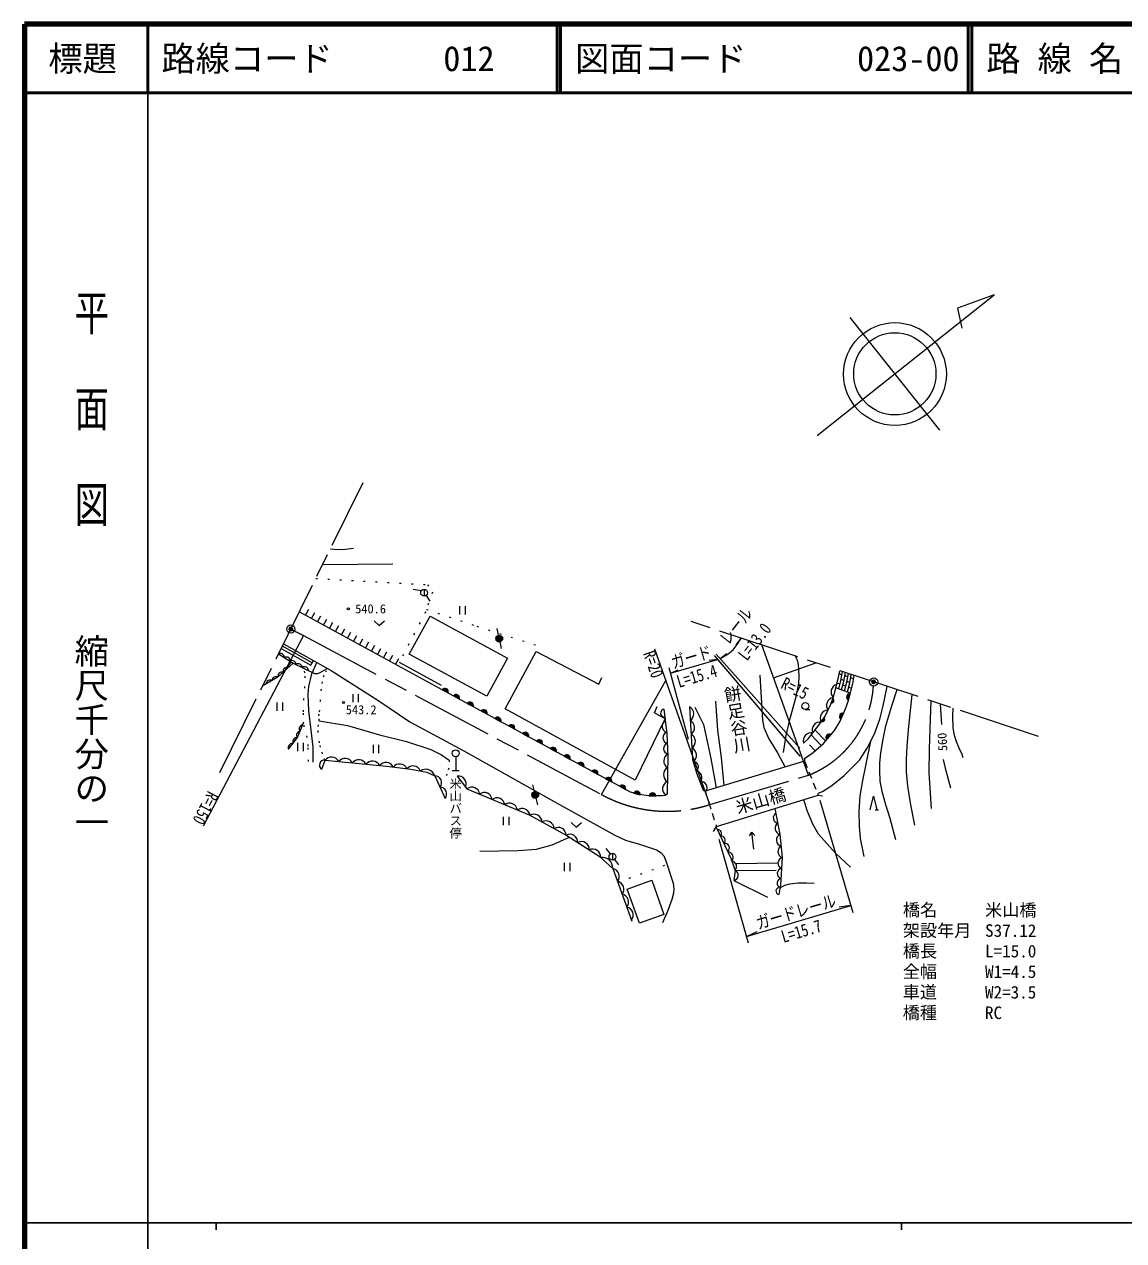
# Model space of a CAD drawing. Units: millimetres, scale not verified. Extents: x 40000 to 680000, y 20000 to 380000.
# Drawn here: x 40000 to 200427, y 202409 to 380000 of the extents above; entities that cross this region are included whole.
import ezdxf
from ezdxf.enums import TextEntityAlignment as Align

# ---------------------------------------------------------------- set-up
doc = ezdxf.new("R2010")
doc.units = ezdxf.units.MM
doc.header["$LTSCALE"] = 1000
doc.header["$PDMODE"] = 32
doc.header["$PDSIZE"] = 500
for name, pattern in [('CHAIN', [18.5, 12, -1.5, 3.5, -1.5]), ('DASHED', [7.5, 6, -1.5]), ('DOTTED', [1.75, 0.25, -1.5])]:
    doc.linetypes.add(name, pattern=pattern)
for name, color, linetype, lineweight in [('M-BGD', 7, 'Continuous', 13), ('M-BMK', 2, 'CHAIN', 13), ('M-BMK-SRVR', 3, 'Continuous', 13), ('M-STR-HTXT', 7, 'Continuous', 13), ('M-STR-STR1', 1, 'Continuous', 13), ('M-TTL', 2, 'Continuous', 140), ('M-TTL-BAND', 7, 'Continuous', 25), ('M-TTL-LINE', 7, 'Continuous', 50)]:
    doc.layers.add(name, color=color, linetype=linetype, lineweight=lineweight)
for name, color, linetype in [('M-BMK-HTXT', 7, 'Continuous'), ('M-OTRS', 6, 'Continuous'), ('M-TTL-TXT', 7, 'Continuous')]:
    doc.layers.add(name, color=color, linetype=linetype)
doc.styles.add('@ＭＳ ゴシック', font='')
doc.styles.add('ＭＳ ゴシック', font='')
doc.styles.get('@ＭＳ ゴシック').set_extended_font_data('@MS Gothic')
doc.styles.get('ＭＳ ゴシック').set_extended_font_data('MS Gothic')

msp = doc.modelspace()

# ---------------------------------------------------------------- hatches: boundary and pattern name
at = {"layer": 'M-BGD'}
for points in [[(109203, 290813, -1), (109396, 289831, -0.41421), (108809, 290225, -0.41421)], [(100970, 282854, -0.82183), (101840, 282380)], [(102616, 281957, -0.82183), (103486, 281483)], [(104636, 280857, -0.82183), (105506, 280383)], [(157779, 280939), (157992, 281528, -0.84072)], [(160280, 281333, -0.82183), (160520, 282295)], [(106656, 279756, -0.82183), (107526, 279282)], [(108675, 278656, -0.82183), (109545, 278182)], [(159166, 278497, -0.82183), (159552, 279409)], [(110695, 277556, -0.82183), (111565, 277082)], [(156721, 278757), (156360, 278245, 0.84072)], [(112715, 276455, -0.82183), (113585, 275981)], [(114735, 275355, -0.82183), (115605, 274881)], [(157094, 275576, -0.82183), (157741, 276326)], [(116754, 274255, -0.82183), (117624, 273781)], [(118774, 273155, -0.82183), (119644, 272681)], [(120794, 272054, -0.82183), (121664, 271580)], [(122814, 270954, -0.82183), (123684, 270480)], [(124833, 269854, -0.82183), (125703, 269380)], [(126853, 268753, -0.82183), (127723, 268279)], [(114441, 267981, -1), (114667, 267007, -0.41421), (114067, 267381, -0.41421)], [(128915, 267760, -0.82183), (129874, 267509)], [(131177, 267378, -0.82183), (132168, 267371)]]:
    msp.add_hatch(color=256, dxfattribs=at).paths.add_polyline_path(points)

# ---------------------------------------------------------------- linework, layer by layer
for p, q in [((83536, 301141), (93798, 301215)), ((97936, 297308), (96758, 297479)), ((98341, 297515), (98341, 296515)), ((98626, 296604), (99196, 295783)), ((103512, 295033), (103512, 293833)), ((104312, 295033), (104312, 293833)), ((100970, 282854), (80119, 294213)), ((81014, 293725), (81493, 294603)), ((81893, 293247), (82371, 294125)), ((82771, 292768), (83249, 293646)), ((83649, 292290), (84127, 293168)), ((84527, 291811), (85005, 292689)), ((85405, 291333), (85884, 292211)), ((86283, 290855), (86762, 291733)), ((87161, 290376), (87640, 291254)), ((109203, 290813), (109010, 291794)), ((88040, 289898), (88518, 290776)), ((88918, 289419), (89396, 290298)), ((89796, 288941), (90274, 289819)), ((109396, 289831), (109589, 288850)), ((77492, 288888), (81806, 286454)), ((81990, 286781), (77658, 289225)), ((90674, 288463), (91152, 289341)), ((91552, 287984), (92031, 288862)), ((92430, 287506), (92909, 288384)), ((93308, 287027), (93787, 287906)), ((114673, 288439), (123835, 283683)), ((81806, 286454), (82175, 287108)), ((94187, 286549), (94665, 287427)), ((94714, 286853), (100821, 283526)), ((123835, 283683), (124269, 284619)), ((159315, 285035), (158912, 285178)), ((159606, 284188), (159181, 284340)), ((160165, 284732), (159740, 284884)), ((161015, 284429), (160590, 284581)), ((100970, 282854), (101840, 282380)), ((160539, 282369), (158439, 283118)), ((159021, 283653), (158610, 283800)), ((159866, 283353), (159443, 283503)), ((160456, 283885), (160031, 284037)), ((160710, 283052), (160288, 283202)), ((76866, 280962), (76866, 279762)), ((77666, 280962), (77666, 279762)), ((87922, 282218), (87922, 281018)), ((88722, 282218), (88722, 281018)), ((102616, 281957), (103486, 281483)), ((104636, 280857), (105506, 280383)), ((157992, 281528), (157779, 280939)), ((160280, 281333), (160520, 282295)), ((173634, 280783), (173828, 277778)), ((106656, 279756), (107526, 279282)), ((131939, 279476), (132328, 280385)), ((153962, 279962), (154628, 279962)), ((159166, 278497), (159552, 279409)), ((108675, 278656), (109545, 278182)), ((110695, 277556), (111565, 277082)), ((156721, 278757), (156360, 278245)), ((112715, 276455), (113585, 275981)), ((114735, 275355), (115605, 274881)), ((156288, 274730), (154817, 276240)), ((156938, 275395), (155389, 276960)), ((157094, 275576), (157741, 276326)), ((79881, 275079), (79881, 273879)), ((80681, 275079), (80681, 273879)), ((90887, 274808), (90887, 273608)), ((91687, 274808), (91687, 273608)), ((116754, 274255), (117624, 273781)), ((155401, 273945), (154568, 274790)), ((102945, 273065), (102945, 271065)), ((118774, 273155), (119644, 272681)), ((120794, 272054), (121664, 271580)), ((102445, 271065), (103445, 271065)), ((122814, 270954), (123684, 270480)), ((114441, 267981), (114216, 268956)), ((124833, 269854), (125703, 269380)), ((126853, 268753), (127723, 268279)), ((114667, 267007), (114892, 266033)), ((128915, 267760), (129874, 267509)), ((131177, 267378), (132168, 267371)), ((164173, 265302), (164673, 265302)), ((109888, 264272), (109888, 263072)), ((110688, 264272), (110688, 263072)), ((145849, 261494), (146162, 262035)), ((146162, 262035), (146594, 261583)), ((146459, 259552), (146162, 262035)), ((125528, 258869), (124927, 259668)), ((118788, 257563), (118788, 256363)), ((119588, 257563), (119588, 256363)), ((125828, 258969), (125828, 257969)), ((126129, 258070), (126729, 257270)), ((143816, 257468), (149980, 257573)), ((143553, 255008), (148437, 252576))]:
    msp.add_line(p, q, dxfattribs=at)
at = {"layer": 'M-BGD', "linetype": 'DASHED'}
msp.add_line((143716, 256463), (150081, 256522), dxfattribs=at)
at = {"layer": 'M-BGD'}
for points in [[(84658, 303416), (85793, 303311), (86870, 303372), (88040, 303495)], [(91050, 292913), (91800, 292213), (92550, 292913)], [(77825, 289562), (84783, 285636), (91722, 281209), (96266, 278176), (104153, 273904), (118075, 266090), (126183, 261605), (127742, 260905), (129897, 260232), (131368, 259764), (132267, 259464), (132928, 259056), (133311, 258580), (133616, 257883), (134699, 254597), (134785, 253725), (134733, 253150), (134479, 252222), (133927, 250596), (133146, 248834)], [(77093, 288078), (79238, 286749), (82366, 285239), (82844, 285223), (83162, 285363), (84202, 285964)], [(131939, 279476), (133498, 278667), (129158, 269659), (110148, 280064), (114673, 288439)], [(152546, 287752), (152838, 286999), (152920, 286530), (152984, 285781), (153022, 284782), (152958, 283779), (152550, 281611), (151591, 278277), (151151, 276146), (150745, 273694)], [(79238, 286749), (76896, 284612), (74785, 283399)], [(147356, 284968), (147736, 278403), (147908, 277342), (148659, 275678), (149920, 273637), (151009, 271563)], [(153709, 275063), (154423, 275743), (155963, 277682), (156877, 278978), (157707, 280739), (158155, 281981), (158773, 284450), (158997, 285620)], [(153866, 272788), (155101, 273679), (156611, 275017), (158224, 276886), (159064, 278258), (159819, 280041), (160267, 281283), (160885, 283752), (161109, 284922)], [(158851, 282971), (159142, 284137), (159401, 285487)], [(159273, 282821), (159578, 284041), (159828, 285346)], [(159695, 282670), (160014, 283945), (160255, 285204)], [(160117, 282520), (160449, 283849), (160682, 285063)], [(133347, 280033), (133747, 276411), (133903, 273145), (133787, 267714), (133704, 267535), (133503, 267410), (133071, 267365), (131073, 267379), (129779, 267533), (128454, 267881), (100970, 282854)], [(155826, 267724), (156475, 268007), (157823, 268872), (159637, 270319), (161884, 272582), (163019, 274301), (164051, 276397), (164852, 278531), (165334, 280478), (165925, 283331)], [(167198, 260920), (166374, 264058), (165723, 266040), (165247, 267773), (164898, 269501), (164834, 271086), (164850, 272164), (164993, 273597), (165263, 275373), (165739, 277581), (166612, 280514), (167351, 282859)], [(140878, 281195), (141171, 276924), (141679, 272937), (142070, 268871)], [(169975, 263074), (169379, 266066), (168941, 268775), (168752, 270881), (168752, 272667), (168846, 274614), (169097, 277480), (169587, 282121)], [(172391, 265515), (172057, 270712), (172115, 274186), (172253, 278565), (172330, 281214)], [(137070, 280349), (137507, 272678), (138080, 270697), (139087, 268174), (139474, 267988)], [(137830, 280310), (139108, 277768), (139612, 275553), (140204, 272827), (140981, 268543)], [(175508, 280164), (175435, 278973), (175520, 277270), (175654, 276402), (175934, 275441), (176396, 274383), (176810, 273456), (176968, 272945)], [(78546, 274188), (79852, 275872), (80801, 278185)], [(162548, 258508), (162044, 261135), (161864, 262951), (161828, 265074), (161990, 267376), (162368, 269589), (162873, 271991), (163535, 275349)], [(83393, 271252), (83879, 272546), (92864, 271666), (96379, 271243), (98729, 270800), (99913, 270271), (101395, 266986)], [(174108, 272666), (174388, 271410), (175155, 268503)], [(103179, 270245), (104591, 268402), (113659, 264567), (119146, 261589), (123883, 258547), (125860, 256738), (128651, 249045)], [(160576, 256930), (158365, 258976), (155918, 261784), (155058, 263238), (154223, 265235), (153735, 266813)], [(163423, 265302), (163923, 267302), (164423, 265302)], [(149516, 265508), (150270, 261720), (150593, 258337), (150356, 254308), (150097, 252929)], [(119790, 263467), (120540, 262767), (121290, 263467)], [(140969, 262806), (143091, 258251), (143716, 256463), (143553, 255008)], [(150288, 253945), (150993, 254291), (151690, 254488), (152861, 254672), (154151, 254672), (155256, 254620)]]:
    msp.add_lwpolyline(points, dxfattribs=at)
at = {"layer": 'M-BGD', "linetype": 'DOTTED'}
for points in [[(82523, 299088), (98843, 298182), (99563, 297103), (98551, 294203), (94714, 286853)], [(98681, 294578), (106025, 292130), (115015, 289248)], [(81450, 272385), (81424, 274617), (81291, 275877), (80830, 277447), (80745, 279613), (80764, 281336), (80943, 283060), (81005, 284567), (80917, 285298), (80802, 285994)], [(83879, 272546), (83523, 273473), (83231, 274443), (83066, 275085), (82857, 276627), (82870, 277472), (83028, 278328), (82984, 279040), (83079, 279598), (83209, 281146), (83300, 282699), (83474, 283734), (83646, 284739), (84009, 285440), (84202, 285964)], [(101988, 272564), (101926, 271386), (101688, 270539), (100887, 269168)], [(126542, 254857), (128293, 255334), (133794, 257342)]]:
    msp.add_lwpolyline(points, dxfattribs=at)
at = {"layer": 'M-BGD'}
for points in [[(99207, 293597), (110528, 287452), (107476, 281895), (96182, 288024)], [(127966, 253739), (131561, 255026), (133346, 250037), (129752, 248750)]]:
    msp.add_lwpolyline(points, close=True, dxfattribs=at)
at = {"layer": 'M-BGD', "linetype": 'DASHED'}
for points in [[(82147, 272252), (82162, 274475), (81835, 276936), (81494, 279784), (81437, 282172), (81521, 283312), (81934, 285166), (82671, 286827)], [(83028, 278328), (87163, 277610), (91820, 276281), (95794, 275276), (99298, 274127), (100870, 273321), (101988, 272564)], [(106470, 259281), (112061, 259381), (114756, 259585), (117036, 260222), (119533, 261340)]]:
    msp.add_lwpolyline(points, dxfattribs=at)
at = {"layer": 'M-BGD'}
for centre, radius in [((98341, 297015), 500), ((87284, 294663), 150), ((109300, 290322), 500), ((86563, 280988), 150), ((153962, 280462), 500), ((102945, 273565), 500), ((114554, 267494), 500), ((125828, 258469), 500)]:
    msp.add_circle(centre, radius, dxfattribs=at)
for centre, radius, start, end in [((77363, 287565), 580, 358.70992, 117.73954), ((78328, 285521), 580, 72.87509, 191.90471), ((78213, 287038), 580, 358.70992, 117.73954), ((79067, 286195), 580, 72.87509, 191.90471), ((79087, 286528), 580, 1.41585, 120.44547), ((79989, 286060), 580, 4.71323, 123.74285), ((80890, 285625), 580, 4.71323, 123.74285), ((75869, 283682), 580, 60.36454, 179.39416), ((76736, 284181), 580, 60.36454, 179.39416), ((77590, 284847), 580, 72.87509, 191.90471), ((101358, 282531), 505, 342.59064, 140.24883), ((158880, 282514), 1160, 105.57311, 224.60273), ((103004, 281634), 505, 342.59064, 140.24883), ((105024, 280534), 505, 342.59064, 140.24883), ((158215, 280550), 1160, 97.99677, 217.02639), ((157834, 281252), 318, 260.04878, 60.26652), ((160495, 281790), 505, 87.12781, 244.786), ((107044, 279433), 505, 342.59064, 140.24883), ((109064, 278333), 505, 342.59064, 140.24883), ((133451, 279432), 609, 99.84092, 272.76845), ((136539, 279318), 1160, 303.7437, 62.77332), ((157290, 278691), 1160, 90.10479, 209.16653), ((159449, 278915), 505, 78.22851, 235.8867), ((80694, 277148), 580, 98.16865, 217.19828), ((111083, 277233), 505, 342.59064, 140.24883), ((133916, 277501), 860, 115.8836, 256.72577), ((136653, 277321), 1160, 303.7437, 62.77332), ((156132, 276974), 1160, 82.80993, 201.83955), ((156496, 278532), 318, 244.7051, 44.92284), ((79778, 275297), 580, 82.7031, 201.73272), ((80314, 276223), 580, 98.16865, 217.19828), ((113103, 276132), 505, 342.59064, 140.24883), ((115123, 275032), 505, 342.59064, 140.24883), ((134079, 275855), 885, 114.01929, 252.53455), ((136767, 275324), 1160, 303.7437, 62.77332), ((154818, 275407), 1160, 78.18501, 197.21463), ((157491, 275887), 505, 60.38277, 218.04096), ((79085, 274402), 580, 82.7031, 201.73272), ((117143, 273932), 505, 342.59064, 140.24883), ((134091, 274247), 813, 109.95658, 255.44348), ((136924, 273306), 1160, 306.13251, 65.16213), ((83759, 271853), 704, 80.229, 238.63911), ((84817, 271863), 1160, 24.89365, 143.92327), ((86807, 271668), 1160, 24.89365, 143.92327), ((88798, 271473), 1160, 24.89365, 143.92327), ((90788, 271278), 1160, 24.89365, 143.92327), ((92776, 271061), 1172, 24.57691, 142.98672), ((94764, 270844), 1160, 23.6121, 142.64172), ((96716, 270559), 1163, 20.93273, 139.8314), ((119162, 272832), 505, 342.59064, 140.24883), ((121182, 271731), 505, 342.59064, 140.24883), ((134465, 272454), 1160, 119.90758, 238.9372), ((137631, 271616), 753, 299.64973, 91.73957), ((98605, 269866), 1369, 17.17891, 125.94012), ((99897, 269275), 996, 319.47127, 89.07378), ((103320, 269093), 1160, 337.94335, 96.97297), ((123202, 270631), 505, 342.59064, 140.24883), ((125222, 269531), 505, 342.59064, 140.24883), ((134433, 270447), 1160, 119.20193, 238.23155), ((138016, 270093), 868, 310.76793, 90.84411), ((100638, 267633), 996, 319.47127, 89.07378), ((105283, 267470), 1160, 7.56379, 126.59341), ((127241, 268430), 505, 342.59064, 140.24883), ((134298, 268402), 1160, 114.21926, 233.24888), ((138734, 268531), 917, 323.73177, 99.47493), ((107125, 266691), 1160, 7.56379, 126.59341), ((108967, 265912), 1160, 7.56379, 126.59341), ((129370, 267540), 505, 356.46063, 154.11882), ((131672, 267277), 505, 10.76761, 168.4258), ((110809, 265133), 1160, 7.56379, 126.59341), ((112644, 264345), 1164, 7.22188, 126.0543), ((114397, 263497), 1160, 1.98764, 121.01726), ((150037, 264138), 747, 120.25579, 262.24236), ((116154, 262543), 1160, 1.98764, 121.01726), ((150498, 262637), 946, 126.49183, 256.00633), ((117912, 261589), 1160, 1.98764, 121.01726), ((119598, 260591), 1164, 358.05165, 116.89598), ((141234, 261869), 521, 312.33228, 97.63124), ((141665, 260860), 629, 312.67089, 97.29264), ((150637, 260902), 897, 114.20016, 256.72031), ((121285, 259516), 1160, 357.78268, 116.8123), ((122940, 258408), 1172, 356.63279, 114.99269), ((142217, 259729), 681, 309.2866, 100.67693), ((150913, 259221), 940, 120.84141, 250.07905), ((124347, 256842), 1516, 356.05787, 98.99453), ((142601, 258364), 839, 319.74259, 86.76321), ((143149, 257027), 800, 315.17629, 83.36028), ((150826, 257523), 847, 105.93951, 247.32432), ((125647, 255597), 1160, 320.42863, 79.45825), ((143441, 255757), 758, 278.50424, 68.67863), ((150617, 256011), 740, 99.15777, 254.10606), ((126330, 253717), 1160, 320.42863, 79.45825), ((150573, 254601), 715, 102.82664, 246.50774), ((127012, 251837), 1160, 320.42863, 79.45825), ((150200, 253436), 517, 80.26132, 258.4886), ((127694, 249957), 1160, 320.42863, 79.45825)]:
    msp.add_arc(centre, radius, start, end, dxfattribs=at)
at = {"layer": 'M-BMK'}
for p, q in [((68545, 270749), (89444, 313119)), ((188013, 276031), (137301, 292790)), ((80730, 290767), (124219, 267554)), ((140040, 266091), (154411, 270362))]:
    msp.add_line(p, q, dxfattribs=at)
for centre, radius, start, end in [((148315, 424678), 150000, 242.42839, 243.22007), ((148940, 284329), 15000, 291.39229, 358.69892), ((133819, 285099), 20000, 241.31217, 288.12066)]:
    msp.add_arc(centre, radius, start, end, dxfattribs=at)
at = {"layer": 'M-BMK-SRVR'}
for p, q in [((155681, 319947), (181527, 340511)), ((181527, 340511), (176200, 338580)), ((176200, 338580), (176816, 335643)), ((160490, 337191), (173565, 320758))]:
    msp.add_line(p, q, dxfattribs=at)
for centre, radius in [((167054, 328942), 7500), ((167028, 328975), 6000), ((78886, 291713), 600), ((163936, 283988), 600)]:
    msp.add_circle(centre, radius, dxfattribs=at)
at = {"layer": 'M-OTRS'}
for p in [(78886, 291713), (163936, 283988)]:
    msp.add_point(p, dxfattribs=at)
at = {"layer": 'M-STR-HTXT'}
for p, q in [((80730, 290767), (66118, 262930)), ((144621, 290371), (143837, 289427)), ((140040, 266091), (131989, 288762)), ((140675, 287835), (153186, 273160)), ((140717, 287785), (153228, 273110)), ((140976, 288046), (153172, 274299)), ((141546, 287403), (142514, 288159)), ((154411, 270362), (147603, 289386)), ((134073, 286081), (136893, 275630)), ((134298, 285249), (141144, 287284)), ((141144, 287284), (139931, 287101)), ((149316, 284600), (155517, 286770)), ((124219, 267554), (133618, 284175)), ((134298, 285249), (135414, 285759)), ((156089, 266725), (160902, 250341)), ((141333, 261026), (145654, 245916)), ((145396, 246818), (160609, 251339)), ((160609, 251339), (158910, 251084)), ((145396, 246818), (146959, 247532))]:
    msp.add_line(p, q, dxfattribs=at)
msp.add_lwpolyline([(141546, 287403), (142709, 288074), (143465, 288683), (144045, 289439), (144621, 290371)], dxfattribs=at)
at = {"layer": 'M-STR-STR1'}
for p, q in [((153869, 272425), (154241, 271496)), ((154501, 270846), (154873, 269918)), ((155133, 269268), (155505, 268340)), ((139344, 268051), (139650, 267099)), ((139865, 266432), (140171, 265480)), ((155765, 267690), (155854, 267469)), ((140385, 264814), (140692, 263862)), ((140906, 263196), (141009, 262876))]:
    msp.add_line(p, q, dxfattribs=at)
for points in [[(153866, 272788), (153869, 272425), (139344, 268051), (139087, 268174)], [(140583, 262143), (141009, 262876), (155854, 267469), (156465, 267364)]]:
    msp.add_lwpolyline(points, dxfattribs=at)
at = {"layer": 'M-TTL'}
for p, q in [((40000, 380000), (40000, 20000)), ((680000, 380000), (40000, 380000))]:
    msp.add_line(p, q, dxfattribs=at)
at = {"layer": 'M-TTL-BAND'}
for p, q in [((58000, 370000), (58000, 20000)), ((40000, 205000), (579000, 205000)), ((68000, 205000), (68000, 204000)), ((168000, 205000), (168000, 204000))]:
    msp.add_line(p, q, dxfattribs=at)
at = {"layer": 'M-TTL-LINE'}
for p, q in [((58000, 380000), (58000, 370000)), ((117750, 380000), (117750, 370000)), ((118250, 380000), (118250, 370000)), ((177750, 380000), (177750, 370000)), ((178250, 380000), (178250, 370000)), ((40000, 370000), (680000, 370000))]:
    msp.add_line(p, q, dxfattribs=at)

# ---------------------------------------------------------------- texts
at = {"layer": 'M-BGD', "style": 'ＭＳ ゴシック'}
msp.add_text('540.6', height=1320, dxfattribs=at).set_placement((88284, 294663), align=Align.MIDDLE_LEFT)
msp.add_text('543.2', height=1320, dxfattribs=at).set_placement((86913, 280591), align=Align.TOP_LEFT)
msp.add_text('560', height=1320, rotation=93.132, dxfattribs=at).set_placement((173968, 275222), align=Align.MIDDLE_CENTER)
at = {"layer": 'M-BMK-HTXT', "style": '@ＭＳ ゴシック'}
for s, height, rotation, p in [('餅足谷川', 1833, 280, (143136, 283447)), ('米山バス停', 1320, 270, (102924, 270043))]:
    msp.add_text(s, height=height, rotation=rotation, dxfattribs=at).set_placement(p, align=Align.MIDDLE_LEFT)
at = {"layer": 'M-BMK-HTXT', "style": 'ＭＳ ゴシック'}
msp.add_text('米山橋', height=1833, rotation=16, dxfattribs=at).set_placement((144261, 264195), align=Align.BOTTOM_LEFT)
at = {"layer": 'M-STR-HTXT', "style": 'ＭＳ ゴシック', "width": 0.8}
for s, rotation, p in [('レール', 51.879, (145001, 291256)), ('L=13.0', 51.879, (147715, 288963)), ('ガード', 16.551, (137736, 286217)), ('L=15.4', 16.551, (138555, 283443)), ('ガードレール', 16.551, (153017, 249029)), ('L=15.7', 16.551, (153804, 246203))]:
    msp.add_text(s, height=1833, rotation=rotation, dxfattribs=at).set_placement(p, align=Align.BOTTOM_CENTER)
msp.add_text('R=20', height=1833, rotation=289.55, dxfattribs=at).set_placement((131989, 288762), align=Align.TOP_LEFT)
msp.add_text('R=15', height=1833, rotation=333.728, dxfattribs=at).set_placement((150020, 282634), align=Align.BOTTOM_LEFT)
msp.add_text('R=150', height=1833, rotation=242.304, dxfattribs=at).set_placement((66118, 262930), align=Align.TOP_RIGHT)
at = {"layer": 'M-STR-HTXT', "style": 'ＭＳ ゴシック'}
for s, p in [('橋名', (168207, 249242)), ('米山橋', (180207, 249223)), ('架設年月', (168203, 246242)), ('S37.12', (180203, 246223)), ('橋長', (168198, 243242)), ('L=15.0', (180198, 243223)), ('全幅', (168193, 240242)), ('W1=4.5', (180193, 240223)), ('車道', (168189, 237242)), ('W2=3.5', (180189, 237223)), ('橋種', (168184, 234242)), ('RC', (180184, 234223))]:
    msp.add_text(s, height=1833, rotation=359.91, dxfattribs=at).set_placement(p, align=Align.BOTTOM_LEFT)
at = {"layer": 'M-TTL-BAND', "style": '@ＭＳ ゴシック', "width": 1.4}
msp.add_text('平  面  図', height=3666, rotation=270, dxfattribs=at).set_placement((49777, 306475), align=Align.MIDDLE_RIGHT)
at = {"layer": 'M-TTL-BAND', "style": '@ＭＳ ゴシック'}
msp.add_text('縮尺千分の一', height=3666, rotation=270, dxfattribs=at).set_placement((49777, 261030), align=Align.MIDDLE_RIGHT)
at = {"layer": 'M-TTL-TXT', "style": 'ＭＳ ゴシック'}
msp.add_text('標題', height=3666, dxfattribs=at).set_placement((48500, 375000), align=Align.MIDDLE_CENTER)
for s, p in [('路線コード', (60000, 375000)), ('012', (101142, 375000)), ('図面コード', (120380, 375000)), ('023-00', (161521, 375000)), ('路 線 名', (180380, 375000))]:
    msp.add_text(s, height=3666, dxfattribs=at).set_placement(p, align=Align.MIDDLE_LEFT)

doc.saveas('drawing.dxf')
